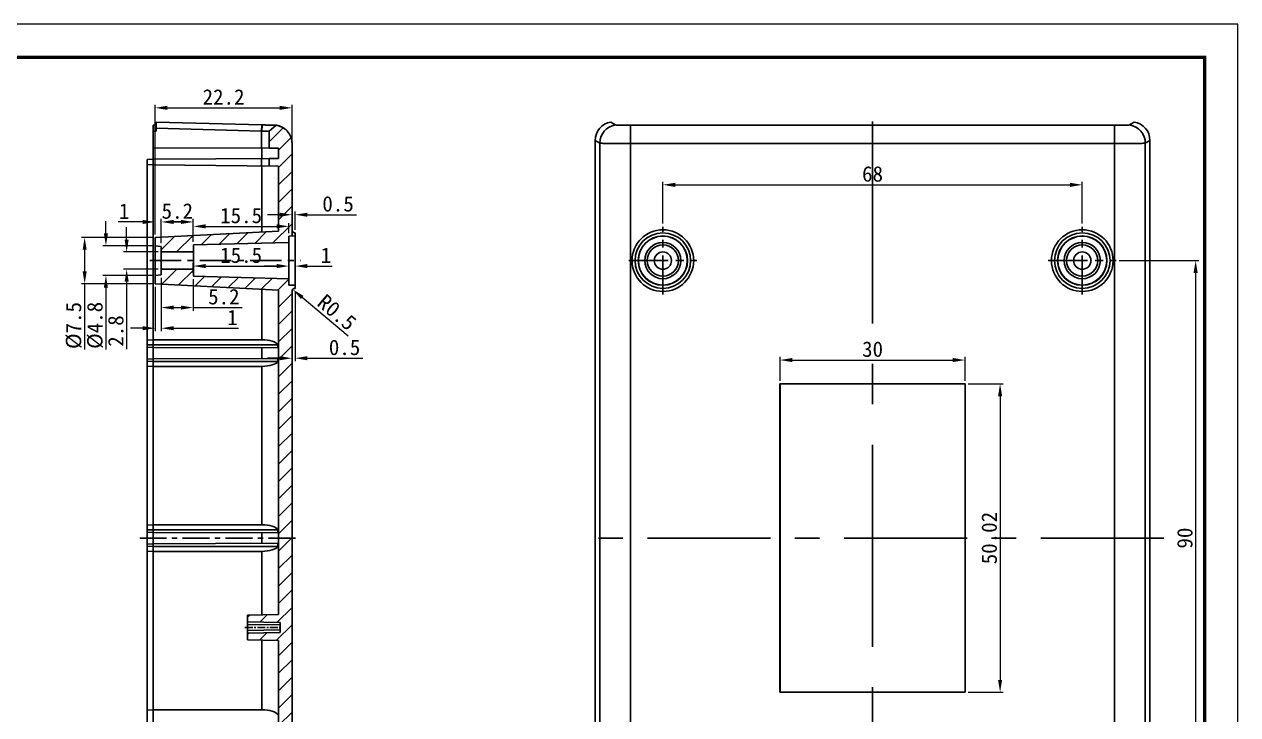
# Model space of a CAD drawing. Header units: millimetres. Extents: x 929 to 1798, y -260 to -38.
# Drawn here: x 1421.6 to 1618.4, y -156.1 to -44.1 of the extents above; entities that cross this region are included whole.
import ezdxf

# ---------------------------------------------------------------- set-up
doc = ezdxf.new("R2010")
doc.units = ezdxf.units.MM
doc.linetypes.add('CENTER', pattern=[50.8, 31.75, -6.35, 6.35, -6.35])
doc.layers.add('dim', color=82, linetype='Continuous', lineweight=9)
doc.layers.add('from', color=7, linetype='Continuous', lineweight=13)
doc.styles.add('宋体', font='simsun.ttc')
doc.dimstyles.new('YanXiu', dxfattribs={"dimtxt": 2.5, "dimasz": 2.2, "dimexe": 0.65, "dimexo": 0.65, "dimgap": 0.5, "dimtad": 1, "dimdsep": 46, "dimtxsty": '宋体', "dimcen": 0, "dimclrd": 3, "dimclre": 3, "dimclrt": 3, "dimazin": 2, "dimtfac": 1, "dimtofl": 0, "dimtmove": 0, "dimatfit": 3, "dimfxl": 1, "dimlwd": 5, "dimlwe": 5, "dimarcsym": 0})

# ---------------------------------------------------------------- blocks, each defined once
blk = doc.blocks.new('*D1')
at = {"layer": 'Defpoints', "color": 0}
for p in [(1593.14, -70.17), (1525.14, -76.96), (1593.14, -76.96)]:
    blk.add_point(p, dxfattribs=at)
at = {"layer": 'dim', "color": 3, "lineweight": 5}
for p, q in [((1525.14, -76.46), (1525.14, -69.67)), ((1527.14, -70.17), (1591.14, -70.17)), ((1593.14, -76.46), (1593.14, -69.67))]:
    blk.add_line(p, q, dxfattribs=at)
at = {"layer": 'dim', "color": 3}
for points in [[(1527.14, -69.84), (1527.14, -70.51), (1525.14, -70.17)], [(1591.14, -69.84), (1591.14, -70.51), (1593.14, -70.17)]]:
    blk.add_solid(points, dxfattribs=at)
at = {"layer": 'dim', "color": 3, "insert": (1559.14, -68.42), "char_height": 2.5, "attachment_point": 5, "style": '宋体'}
blk.add_mtext('68', dxfattribs=at)
blk = doc.blocks.new('*D2')
at = {"layer": 'Defpoints', "color": 0}
for p in [(1598.64, -82.46), (1598.64, -172.46), (1611.53, -172.46)]:
    blk.add_point(p, dxfattribs=at)
at = {"layer": 'dim', "color": 3, "lineweight": 5}
for p, q in [((1599.14, -82.46), (1612.03, -82.46)), ((1611.53, -84.46), (1611.53, -170.46)), ((1599.14, -172.46), (1612.03, -172.46))]:
    blk.add_line(p, q, dxfattribs=at)
at = {"layer": 'dim', "color": 3}
for points in [[(1611.19, -84.46), (1611.86, -84.46), (1611.53, -82.46)], [(1611.19, -170.46), (1611.86, -170.46), (1611.53, -172.46)]]:
    blk.add_solid(points, dxfattribs=at)
at = {"layer": 'dim', "color": 3, "insert": (1609.78, -127.46), "char_height": 2.5, "attachment_point": 5, "rotation": 90, "style": '宋体'}
blk.add_mtext('90', dxfattribs=at)
blk = doc.blocks.new('*D3')
at = {"layer": 'Defpoints', "color": 0}
for p in [(1574.14, -98.59), (1544.14, -102.46), (1574.14, -102.46)]:
    blk.add_point(p, dxfattribs=at)
at = {"layer": 'dim', "color": 3, "lineweight": 5}
for p, q in [((1544.14, -101.96), (1544.14, -98.09)), ((1574.14, -101.96), (1574.14, -98.09)), ((1546.14, -98.59), (1572.14, -98.59))]:
    blk.add_line(p, q, dxfattribs=at)
at = {"layer": 'dim', "color": 3}
for points in [[(1546.14, -98.25), (1546.14, -98.92), (1544.14, -98.59)], [(1572.14, -98.25), (1572.14, -98.92), (1574.14, -98.59)]]:
    blk.add_solid(points, dxfattribs=at)
at = {"layer": 'dim', "color": 3, "insert": (1559.14, -96.84), "char_height": 2.5, "attachment_point": 5, "style": '宋体'}
blk.add_mtext('30', dxfattribs=at)
blk = doc.blocks.new('*D4')
at = {"layer": 'Defpoints', "color": 0}
for p in [(1574.15, -102.45), (1574.15, -152.47), (1579.82, -152.47)]:
    blk.add_point(p, dxfattribs=at)
at = {"layer": 'dim', "color": 3, "lineweight": 5}
for p, q in [((1574.65, -102.45), (1580.32, -102.45)), ((1579.82, -104.45), (1579.82, -150.47)), ((1574.65, -152.47), (1580.32, -152.47))]:
    blk.add_line(p, q, dxfattribs=at)
at = {"layer": 'dim', "color": 3}
for points in [[(1579.49, -104.45), (1580.15, -104.45), (1579.82, -102.45)], [(1579.49, -150.47), (1580.15, -150.47), (1579.82, -152.47)]]:
    blk.add_solid(points, dxfattribs=at)
at = {"layer": 'dim', "color": 3, "insert": (1578.07, -127.46), "char_height": 2.5, "attachment_point": 5, "rotation": 90, "style": '宋体'}
blk.add_mtext('50.02', dxfattribs=at)
blk = doc.blocks.new('*D5')
at = {"layer": 'Defpoints', "color": 0}
for p in [(1465.01, -57.69), (1465.01, -63.47), (1442.81, -78.71)]:
    blk.add_point(p, dxfattribs=at)
at = {"layer": 'dim', "color": 3, "lineweight": 5}
for p, q in [((1442.81, -78.21), (1442.81, -57.19)), ((1444.81, -57.69), (1463.01, -57.69)), ((1465.01, -62.97), (1465.01, -57.19))]:
    blk.add_line(p, q, dxfattribs=at)
at = {"layer": 'dim', "color": 3}
for points in [[(1444.81, -57.35), (1444.81, -58.02), (1442.81, -57.69)], [(1463.01, -57.35), (1463.01, -58.02), (1465.01, -57.69)]]:
    blk.add_solid(points, dxfattribs=at)
at = {"layer": 'dim', "color": 3, "insert": (1453.91, -55.94), "char_height": 2.5, "attachment_point": 5, "style": '宋体'}
blk.add_mtext('22.2', dxfattribs=at)
blk = doc.blocks.new('*D6')
at = {"layer": 'Defpoints', "color": 0}
for p in [(1465.01, -75.02), (1465.01, -77.96), (1465.51, -77.96)]:
    blk.add_point(p, dxfattribs=at)
at = {"layer": 'dim', "color": 3, "lineweight": 5}
for p, q in [((1465.01, -77.46), (1465.01, -74.52)), ((1465.51, -77.46), (1465.51, -74.52)), ((1463.01, -75.02), (1461.01, -75.02)), ((1467.51, -75.02), (1475.46, -75.02))]:
    blk.add_line(p, q, dxfattribs=at)
at = {"layer": 'dim', "color": 3}
for points in [[(1463.01, -74.69), (1463.01, -75.36), (1465.01, -75.02)], [(1467.51, -74.69), (1467.51, -75.36), (1465.51, -75.02)]]:
    blk.add_solid(points, dxfattribs=at)
at = {"layer": 'dim', "color": 3, "insert": (1472.48, -73.27), "char_height": 2.5, "attachment_point": 5, "style": '宋体'}
blk.add_mtext('0.5', dxfattribs=at)
blk = doc.blocks.new('*D7')
at = {"layer": 'Defpoints', "color": 0}
for p in [(1464.51, -76.91), (1464.51, -78.49), (1449.01, -79.93)]:
    blk.add_point(p, dxfattribs=at)
at = {"layer": 'dim', "color": 3, "lineweight": 5}
for p, q in [((1449.01, -79.43), (1449.01, -76.41)), ((1464.51, -78), (1464.51, -76.41)), ((1451.01, -76.91), (1462.51, -76.91))]:
    blk.add_line(p, q, dxfattribs=at)
at = {"layer": 'dim', "color": 3}
for points in [[(1451.01, -76.57), (1451.01, -77.24), (1449.01, -76.91)], [(1462.51, -76.57), (1462.51, -77.24), (1464.51, -76.91)]]:
    blk.add_solid(points, dxfattribs=at)
at = {"layer": 'dim', "color": 3, "insert": (1456.76, -75.16), "char_height": 2.5, "attachment_point": 5, "style": '宋体'}
blk.add_mtext('15.5', dxfattribs=at)
blk = doc.blocks.new('*D8')
at = {"layer": 'Defpoints', "color": 0}
for p in [(1443.81, -76.19), (1443.81, -80.15), (1449.01, -79.93)]:
    blk.add_point(p, dxfattribs=at)
at = {"layer": 'dim', "color": 3, "lineweight": 5}
for p, q in [((1443.81, -79.65), (1443.81, -75.69)), ((1447.01, -76.19), (1445.81, -76.19)), ((1449.01, -79.43), (1449.01, -75.69))]:
    blk.add_line(p, q, dxfattribs=at)
at = {"layer": 'dim', "color": 3}
for points in [[(1445.81, -75.86), (1445.81, -76.52), (1443.81, -76.19)], [(1447.01, -75.86), (1447.01, -76.52), (1449.01, -76.19)]]:
    blk.add_solid(points, dxfattribs=at)
at = {"layer": 'dim', "color": 3, "insert": (1446.41, -74.44), "char_height": 2.5, "attachment_point": 5, "style": '宋体'}
blk.add_mtext('5.2', dxfattribs=at)
blk = doc.blocks.new('*D9')
at = {"layer": 'Defpoints', "color": 0}
for p in [(1442.81, -76.19), (1442.81, -78.71), (1443.81, -80.15)]:
    blk.add_point(p, dxfattribs=at)
at = {"layer": 'dim', "color": 3, "lineweight": 5}
for p, q in [((1440.81, -76.19), (1436.8, -76.19)), ((1442.81, -78.21), (1442.81, -75.69)), ((1443.81, -79.65), (1443.81, -75.69)), ((1445.81, -76.19), (1447.81, -76.19))]:
    blk.add_line(p, q, dxfattribs=at)
at = {"layer": 'dim', "color": 3}
for points in [[(1440.81, -75.86), (1440.81, -76.52), (1442.81, -76.19)], [(1445.81, -75.86), (1445.81, -76.52), (1443.81, -76.19)]]:
    blk.add_solid(points, dxfattribs=at)
at = {"layer": 'dim', "color": 3, "insert": (1437.8, -74.44), "char_height": 2.5, "attachment_point": 5, "style": '宋体'}
blk.add_mtext('1', dxfattribs=at)
blk = doc.blocks.new('*D10')
at = {"layer": 'Defpoints', "color": 0}
for p in [(1442.81, -78.71), (1431.39, -86.21), (1442.81, -86.21)]:
    blk.add_point(p, dxfattribs=at)
at = {"layer": 'dim', "color": 3, "lineweight": 5}
for p, q in [((1442.31, -78.71), (1430.89, -78.71)), ((1431.39, -80.71), (1431.39, -84.21)), ((1442.31, -86.21), (1430.89, -86.21)), ((1431.39, -86.21), (1431.39, -96.89))]:
    blk.add_line(p, q, dxfattribs=at)
at = {"layer": 'dim', "color": 3}
for points in [[(1431.06, -80.71), (1431.72, -80.71), (1431.39, -78.71)], [(1431.06, -84.21), (1431.72, -84.21), (1431.39, -86.21)]]:
    blk.add_solid(points, dxfattribs=at)
at = {"layer": 'dim', "color": 3, "insert": (1429.64, -92.98), "char_height": 2.5, "attachment_point": 5, "rotation": 90, "style": '宋体'}
blk.add_mtext('%%c7.5', dxfattribs=at)
blk = doc.blocks.new('*D11')
at = {"layer": 'Defpoints', "color": 0}
for p in [(1442.81, -80.06), (1434.84, -84.86), (1442.81, -84.86)]:
    blk.add_point(p, dxfattribs=at)
at = {"layer": 'dim', "color": 3, "lineweight": 5}
for p, q in [((1434.84, -78.06), (1434.84, -76.06)), ((1442.31, -80.06), (1434.34, -80.06)), ((1442.31, -84.86), (1434.34, -84.86)), ((1434.84, -86.86), (1434.84, -96.87))]:
    blk.add_line(p, q, dxfattribs=at)
at = {"layer": 'dim', "color": 3}
for points in [[(1434.5, -78.06), (1435.17, -78.06), (1434.84, -80.06)], [(1434.5, -86.86), (1435.17, -86.86), (1434.84, -84.86)]]:
    blk.add_solid(points, dxfattribs=at)
at = {"layer": 'dim', "color": 3, "insert": (1433.09, -92.96), "char_height": 2.5, "attachment_point": 5, "rotation": 90, "style": '宋体'}
blk.add_mtext('%%c4.8', dxfattribs=at)
blk = doc.blocks.new('*D12')
at = {"layer": 'Defpoints', "color": 0}
for p in [(1443.81, -81.06), (1438.2, -83.86), (1443.81, -83.86)]:
    blk.add_point(p, dxfattribs=at)
at = {"layer": 'dim', "color": 3, "lineweight": 5}
for p, q in [((1438.2, -79.06), (1438.2, -77.06)), ((1443.31, -81.06), (1437.7, -81.06)), ((1443.31, -83.86), (1437.7, -83.86)), ((1438.2, -85.86), (1438.2, -96.85))]:
    blk.add_line(p, q, dxfattribs=at)
at = {"layer": 'dim', "color": 3}
for points in [[(1437.87, -79.06), (1438.53, -79.06), (1438.2, -81.06)], [(1437.87, -85.86), (1438.53, -85.86), (1438.2, -83.86)]]:
    blk.add_solid(points, dxfattribs=at)
at = {"layer": 'dim', "color": 3, "insert": (1436.45, -93.88), "char_height": 2.5, "attachment_point": 5, "rotation": 90, "style": '宋体'}
blk.add_mtext('2.8', dxfattribs=at)
blk = doc.blocks.new('*D13')
at = {"layer": 'Defpoints', "color": 0}
for p in [(1442.81, -86.21), (1443.81, -84.77), (1442.81, -93.43)]:
    blk.add_point(p, dxfattribs=at)
at = {"layer": 'dim', "color": 3, "lineweight": 5}
for p, q in [((1443.81, -85.27), (1443.81, -93.93)), ((1442.81, -86.71), (1442.81, -93.93)), ((1440.81, -93.43), (1438.81, -93.43)), ((1445.81, -93.43), (1456.36, -93.43))]:
    blk.add_line(p, q, dxfattribs=at)
at = {"layer": 'dim', "color": 3}
for points in [[(1440.81, -93.1), (1440.81, -93.76), (1442.81, -93.43)], [(1445.81, -93.1), (1445.81, -93.76), (1443.81, -93.43)]]:
    blk.add_solid(points, dxfattribs=at)
at = {"layer": 'dim', "color": 3, "insert": (1455.35, -91.68), "char_height": 2.5, "attachment_point": 5, "style": '宋体'}
blk.add_mtext('1', dxfattribs=at)
blk = doc.blocks.new('*D14')
at = {"layer": 'Defpoints', "color": 0}
for p in [(1443.81, -84.77), (1449.01, -84.99), (1449.01, -90.08)]:
    blk.add_point(p, dxfattribs=at)
at = {"layer": 'dim', "color": 3, "lineweight": 5}
for p, q in [((1443.81, -85.27), (1443.81, -90.58)), ((1449.01, -85.49), (1449.01, -90.58)), ((1445.81, -90.08), (1447.01, -90.08)), ((1449.01, -90.08), (1456.91, -90.08))]:
    blk.add_line(p, q, dxfattribs=at)
at = {"layer": 'dim', "color": 3}
for points in [[(1445.81, -89.75), (1445.81, -90.41), (1443.81, -90.08)], [(1447.01, -89.75), (1447.01, -90.41), (1449.01, -90.08)]]:
    blk.add_solid(points, dxfattribs=at)
at = {"layer": 'dim', "color": 3, "insert": (1453.96, -88.33), "char_height": 2.5, "attachment_point": 5, "style": '宋体'}
blk.add_mtext('5.2', dxfattribs=at)
blk = doc.blocks.new('*D15')
at = {"layer": 'Defpoints', "color": 0}
for p in [(1464.51, -83.35), (1449.01, -84.99), (1464.51, -86.42)]:
    blk.add_point(p, dxfattribs=at)
at = {"layer": 'dim', "color": 3, "lineweight": 5}
for p, q in [((1449.01, -84.49), (1449.01, -82.85)), ((1451.01, -83.35), (1462.51, -83.35)), ((1464.51, -85.93), (1464.51, -82.85))]:
    blk.add_line(p, q, dxfattribs=at)
at = {"layer": 'dim', "color": 3}
for points in [[(1451.01, -83.01), (1451.01, -83.68), (1449.01, -83.35)], [(1462.51, -83.01), (1462.51, -83.68), (1464.51, -83.35)]]:
    blk.add_solid(points, dxfattribs=at)
at = {"layer": 'dim', "color": 3, "insert": (1456.76, -81.6), "char_height": 2.5, "attachment_point": 5, "style": '宋体'}
blk.add_mtext('15.5', dxfattribs=at)
blk = doc.blocks.new('*D16')
at = {"layer": 'Defpoints', "color": 0}
for p in [(1465.51, -83.35), (1464.51, -86.42), (1465.51, -86.96)]:
    blk.add_point(p, dxfattribs=at)
at = {"layer": 'dim', "color": 3, "lineweight": 5}
for p, q in [((1462.51, -83.35), (1460.51, -83.35)), ((1464.51, -85.93), (1464.51, -82.85)), ((1465.51, -86.46), (1465.51, -82.85)), ((1467.51, -83.35), (1471.52, -83.35))]:
    blk.add_line(p, q, dxfattribs=at)
at = {"layer": 'dim', "color": 3}
for points in [[(1462.51, -83.01), (1462.51, -83.68), (1464.51, -83.35)], [(1467.51, -83.01), (1467.51, -83.68), (1465.51, -83.35)]]:
    blk.add_solid(points, dxfattribs=at)
at = {"layer": 'dim', "color": 3, "insert": (1470.52, -81.6), "char_height": 2.5, "attachment_point": 5, "style": '宋体'}
blk.add_mtext('1', dxfattribs=at)
blk = doc.blocks.new('*D17')
at = {"layer": 'Defpoints', "color": 0}
for p in [(1465.01, -87.46), (1465.51, -86.96), (1465.01, -98.29)]:
    blk.add_point(p, dxfattribs=at)
at = {"layer": 'dim', "color": 3, "lineweight": 5}
for p, q in [((1465.01, -87.96), (1465.01, -98.79)), ((1465.51, -87.46), (1465.51, -98.79)), ((1463.01, -98.29), (1461.01, -98.29)), ((1467.51, -98.29), (1476.5, -98.29))]:
    blk.add_line(p, q, dxfattribs=at)
at = {"layer": 'dim', "color": 3}
for points in [[(1463.01, -97.96), (1463.01, -98.63), (1465.01, -98.29)], [(1467.51, -97.96), (1467.51, -98.63), (1465.51, -98.29)]]:
    blk.add_solid(points, dxfattribs=at)
at = {"layer": 'dim', "color": 3, "insert": (1473.53, -96.55), "char_height": 2.5, "attachment_point": 5, "style": '宋体'}
blk.add_mtext('0.5', dxfattribs=at)
blk = doc.blocks.new('*D18')
at = {"layer": 'Defpoints', "color": 0}
for p in [(1465.13, -87.14), (1465.51, -87.46)]:
    blk.add_point(p, dxfattribs=at)
at = {"layer": 'dim', "color": 3, "lineweight": 5}
blk.add_line((1474.14, -94.7), (1466.66, -88.42), dxfattribs=at)
at = {"layer": 'dim', "color": 3}
blk.add_solid([(1466.87, -88.17), (1466.45, -88.68), (1465.13, -87.14)], dxfattribs=at)
at = {"layer": 'dim', "color": 3, "insert": (1472.29, -90.86), "char_height": 2.5, "attachment_point": 5, "rotation": 320.0024, "style": '宋体'}
blk.add_mtext('R0.5', dxfattribs=at)

msp = doc.modelspace()

# ---------------------------------------------------------------- hatches: boundary and pattern name
at = {"linetype": 'Continuous'}
h = msp.add_hatch(dxfattribs=at)
h.set_pattern_fill('12', color=2, scale=2, angle=45, style=0, pattern_type=0)
h.set_pattern_definition([(45, (721.5722, -192.007), (-1.4142136, 1.4142136), [])])
edge = h.paths.add_edge_path()
edge.add_line((1465.011, -191.448), (1465.011, -127.46))
edge.add_spline(control_points=[(1465.011, -191.448), (1465.011, -193.003), (1463.997, -194.182), (1462.46, -194.415)], knot_values=[0, 0, 0, 0, 1, 1, 1, 1], weights=[1, 0.8387142, 0.8387142, 1], degree=3, periodic=0)
edge.add_line((1461.311, -193.427), (1462.46, -194.415))
edge.add_line((1461.311, -193.427), (1461.311, -190.702))
edge.add_line((1462.811, -190.697), (1461.311, -190.702))
edge.add_line((1462.811, -190.697), (1462.811, -188.997))
edge.add_line((1462.811, -188.997), (1461.311, -188.992))
edge.add_line((1461.311, -188.992), (1461.311, -187.81))
edge.add_line((1462.811, -187.797), (1461.311, -187.81))
edge.add_line((1462.811, -187.797), (1462.811, -173.047))
edge.add_line((1462.811, -173.047), (1457.811, -172.96))
edge.add_line((1457.811, -172.96), (1457.811, -171.86))
edge.add_line((1463.111, -171.767), (1457.811, -171.86))
edge.add_line((1463.111, -171.767), (1463.111, -170.152))
edge.add_line((1463.111, -170.152), (1457.811, -170.06))
edge.add_line((1457.811, -170.06), (1457.811, -168.96))
edge.add_line((1462.811, -168.873), (1457.811, -168.96))
edge.add_line((1462.811, -168.873), (1462.811, -144.047))
edge.add_line((1462.811, -144.047), (1457.811, -143.96))
edge.add_line((1457.811, -143.96), (1457.811, -142.86))
edge.add_line((1463.111, -142.767), (1457.811, -142.86))
edge.add_line((1463.111, -142.767), (1463.111, -141.152))
edge.add_line((1463.111, -141.152), (1457.811, -141.06))
edge.add_line((1457.811, -141.06), (1457.811, -139.96))
edge.add_line((1462.811, -139.873), (1457.811, -139.96))
edge.add_line((1462.811, -139.873), (1462.811, -127.46))
edge.add_line((1465.011, -127.46), (1462.811, -127.46))
edge = h.paths.add_edge_path()
edge.add_line((1465.011, -127.46), (1462.811, -127.46))
edge.add_line((1465.011, -127.46), (1462.811, -127.46))
edge = h.paths.add_edge_path()
edge.add_line((1465.011, -63.472), (1465.011, -77.46))
edge.add_spline(control_points=[(1465.494, -77.959), (1465.209, -77.949), (1465.011, -77.744), (1465.011, -77.46)], knot_values=[0, 0, 0, 0, 1, 1, 1, 1], weights=[1, 0.8128932, 0.8128932, 1], degree=3, periodic=0)
edge.add_line((1465.494, -77.959), (1465.511, -77.96))
edge.add_line((1465.511, -77.96), (1465.511, -78.46))
edge.add_line((1464.511, -78.495), (1465.511, -78.46))
edge.add_line((1464.511, -78.495), (1464.511, -79.523))
edge.add_line((1464.511, -79.523), (1449.011, -79.929))
edge.add_line((1449.011, -79.929), (1449.011, -81.06))
edge.add_line((1449.011, -81.06), (1443.811, -81.06))
edge.add_line((1443.811, -80.147), (1443.811, -81.06))
edge.add_line((1443.811, -80.147), (1442.811, -80.06))
edge.add_line((1442.811, -78.71), (1442.811, -80.06))
edge.add_line((1462.811, -77.662), (1442.811, -78.71))
edge.add_line((1462.811, -67.123), (1462.811, -77.662))
edge.add_line((1462.811, -67.123), (1461.311, -67.109))
edge.add_line((1461.311, -65.928), (1461.311, -67.109))
edge.add_line((1462.811, -65.923), (1461.311, -65.928))
edge.add_line((1462.811, -64.223), (1462.811, -65.923))
edge.add_line((1462.811, -64.223), (1461.311, -64.217))
edge.add_line((1461.311, -61.493), (1461.311, -64.217))
edge.add_line((1461.311, -61.493), (1462.46, -60.505))
edge.add_spline(control_points=[(1465.011, -63.472), (1465.011, -61.916), (1463.997, -60.737), (1462.46, -60.505)], knot_values=[0, 0, 0, 0, 1, 1, 1, 1], weights=[1, 0.8387142, 0.8387142, 1], degree=3, periodic=0)
edge = h.paths.add_edge_path()
edge.add_line((1462.811, -87.258), (1462.811, -127.46))
edge.add_line((1462.811, -87.258), (1442.811, -86.21))
edge.add_line((1442.811, -84.86), (1442.811, -86.21))
edge.add_line((1443.811, -84.772), (1442.811, -84.86))
edge.add_line((1443.811, -83.86), (1443.811, -84.772))
edge.add_line((1449.011, -83.86), (1443.811, -83.86))
edge.add_line((1449.011, -83.86), (1449.011, -84.991))
edge.add_line((1464.511, -85.397), (1449.011, -84.991))
edge.add_line((1464.511, -85.397), (1464.511, -86.425))
edge.add_line((1465.011, -86.442), (1464.511, -86.425))
edge.add_line((1465.511, -86.46), (1465.011, -86.442))
edge.add_line((1465.511, -86.46), (1465.511, -86.96))
edge.add_line((1465.494, -86.96), (1465.511, -86.96))
edge.add_spline(control_points=[(1465.494, -86.96), (1465.209, -86.97), (1465.011, -87.175), (1465.011, -87.46)], knot_values=[0, 0, 0, 0, 1, 1, 1, 1], weights=[1, 0.8128932, 0.8128932, 1], degree=3, periodic=0)
edge.add_line((1465.011, -87.46), (1465.011, -127.46))
edge.add_line((1465.011, -127.46), (1462.811, -127.46))

# ---------------------------------------------------------------- linework, layer by layer
at = {"color": 7, "linetype": 'Continuous'}
for p, q in [((1442.511, -194.411), (1442.511, -60.509)), ((1460.144, -60.456), (1443.011, -60.007)), ((1443.011, -60.007), (1443.011, -61.457)), ((1460.068, -61.443), (1460.144, -60.456)), ((1460.097, -61.444), (1460.196, -60.457)), ((1460.196, -60.457), (1460.144, -60.455)), ((1461.311, -61.493), (1462.46, -60.505)), ((1461.311, -61.493), (1462.46, -60.505)), ((1516.711, -60.007), (1517.459, -60.456)), ((1519.909, -60.505), (1598.371, -60.505)), ((1519.909, -194.415), (1519.909, -60.505)), ((1598.371, -194.415), (1598.371, -60.505)), ((1600.821, -60.456), (1601.569, -60.007)), ((1442.511, -61.487), (1443.011, -61.457)), ((1460.068, -61.443), (1443.011, -60.996)), ((1460.097, -61.444), (1460.068, -61.443)), ((1460.068, -64.213), (1460.068, -61.443)), ((1461.311, -61.493), (1461.311, -64.217)), ((1461.311, -61.493), (1461.311, -64.217)), ((1462.811, -64.223), (1442.511, -64.152)), ((1460.134, -65.932), (1460.134, -64.213)), ((1462.811, -64.223), (1461.311, -64.217)), ((1462.811, -64.223), (1462.811, -65.923)), ((1462.811, -64.223), (1462.811, -65.923)), ((1465.011, -63.472), (1465.011, -78.477)), ((1465.011, -63.472), (1465.011, -77.46)), ((1514.914, -63.421), (1514.162, -62.971)), ((1514.162, -62.971), (1514.162, -191.949)), ((1514.914, -63.421), (1514.914, -191.498)), ((1598.371, -63.472), (1519.909, -63.472)), ((1604.118, -62.971), (1603.367, -63.421)), ((1603.367, -191.498), (1603.367, -63.421)), ((1604.118, -62.971), (1604.118, -191.949)), ((1442.511, -65.993), (1441.511, -66.046)), ((1441.511, -66.046), (1441.511, -188.874)), ((1442.511, -66.945), (1441.511, -66.893)), ((1462.811, -65.923), (1442.511, -65.993)), ((1460.068, -67.099), (1460.068, -65.932)), ((1462.811, -65.923), (1461.311, -65.928)), ((1461.311, -65.928), (1461.311, -67.109)), ((1461.311, -65.928), (1461.311, -67.109)), ((1462.811, -67.123), (1442.511, -66.945)), ((1460.134, -77.802), (1460.134, -67.099)), ((1462.811, -67.123), (1461.311, -67.109)), ((1462.811, -67.123), (1462.811, -77.662)), ((1462.811, -67.123), (1462.811, -77.662)), ((1462.811, -77.662), (1442.811, -78.71)), ((1462.811, -77.662), (1442.811, -78.71)), ((1464.511, -78.495), (1465.511, -78.46)), ((1464.511, -78.495), (1465.511, -78.46)), ((1464.511, -86.425), (1464.511, -78.495)), ((1464.511, -78.495), (1464.511, -79.523)), ((1465.494, -77.959), (1465.511, -77.96)), ((1465.494, -77.959), (1465.511, -77.96)), ((1465.511, -86.96), (1465.511, -77.96)), ((1465.511, -77.96), (1465.511, -78.46)), ((1442.811, -86.21), (1442.811, -78.71)), ((1442.811, -78.71), (1442.811, -80.06)), ((1443.811, -80.147), (1442.811, -80.06)), ((1443.811, -80.147), (1442.811, -80.06)), ((1443.811, -84.772), (1443.811, -80.147)), ((1443.811, -80.147), (1443.811, -81.06)), ((1464.511, -79.523), (1449.011, -79.929)), ((1464.511, -79.523), (1449.011, -79.929)), ((1449.011, -84.991), (1449.011, -79.929)), ((1449.011, -79.929), (1449.011, -81.06)), ((1449.011, -81.06), (1443.811, -81.06)), ((1449.011, -81.06), (1443.811, -81.06)), ((1449.011, -83.86), (1443.811, -83.86)), ((1449.011, -83.86), (1443.811, -83.86)), ((1443.811, -83.86), (1443.811, -84.772)), ((1449.011, -83.86), (1449.011, -84.991)), ((1443.811, -84.772), (1442.811, -84.86)), ((1443.811, -84.772), (1442.811, -84.86)), ((1442.811, -84.86), (1442.811, -86.21)), ((1462.811, -87.258), (1442.811, -86.21)), ((1462.811, -87.258), (1442.811, -86.21)), ((1464.511, -85.397), (1449.011, -84.991)), ((1464.511, -85.397), (1449.011, -84.991)), ((1464.511, -85.397), (1464.511, -86.425)), ((1465.511, -86.46), (1464.511, -86.425)), ((1465.011, -86.442), (1464.511, -86.425)), ((1465.511, -86.46), (1465.011, -86.442)), ((1465.511, -86.46), (1465.511, -86.96)), ((1460.134, -95.31), (1460.134, -87.118)), ((1462.811, -87.258), (1462.811, -139.873)), ((1462.811, -87.258), (1462.811, -127.46)), ((1465.011, -191.448), (1465.011, -87.46)), ((1465.011, -87.46), (1465.011, -127.46)), ((1465.494, -86.96), (1465.511, -86.96)), ((1465.494, -86.96), (1465.511, -86.96)), ((1442.511, -95.31), (1441.511, -95.345)), ((1442.511, -96.11), (1441.511, -96.145)), ((1442.511, -95.31), (1460.134, -95.31)), ((1442.511, -96.11), (1462.727, -96.11)), ((1462.727, -96.11), (1462.727, -96.61)), ((1442.511, -96.539), (1441.511, -96.487)), ((1462.727, -96.61), (1442.511, -96.539)), ((1462.727, -98.31), (1442.511, -98.381)), ((1460.134, -98.319), (1460.134, -96.601)), ((1462.727, -98.31), (1462.727, -98.81)), ((1442.511, -98.381), (1441.511, -98.433)), ((1442.511, -98.81), (1441.511, -98.774)), ((1442.511, -99.61), (1441.511, -99.574)), ((1462.727, -98.81), (1442.511, -98.81)), ((1460.134, -99.61), (1442.511, -99.61)), ((1460.134, -125.31), (1460.134, -99.61)), ((1574.151, -102.449), (1544.13, -102.449)), ((1544.13, -102.449), (1544.14, -102.46)), ((1544.13, -102.449), (1544.13, -152.47)), ((1574.14, -102.46), (1544.14, -102.46)), ((1544.14, -102.46), (1544.14, -152.46)), ((1574.151, -102.449), (1574.14, -102.46)), ((1574.14, -152.46), (1574.14, -102.46)), ((1574.151, -152.47), (1574.151, -102.449)), ((1442.511, -125.31), (1441.511, -125.345)), ((1442.511, -125.31), (1460.134, -125.31)), ((1442.511, -126.11), (1441.511, -126.145)), ((1442.511, -126.539), (1441.511, -126.487)), ((1442.511, -126.11), (1462.727, -126.11)), ((1462.727, -126.61), (1442.511, -126.539)), ((1460.134, -128.319), (1460.134, -126.601)), ((1462.727, -126.11), (1462.727, -126.61)), ((1465.011, -127.46), (1462.811, -127.46)), ((1465.011, -127.46), (1462.811, -127.46)), ((1465.011, -127.46), (1462.811, -127.46)), ((1465.011, -127.46), (1462.811, -127.46)), ((1462.811, -139.873), (1462.811, -127.46)), ((1465.011, -191.448), (1465.011, -127.46)), ((1442.511, -128.381), (1441.511, -128.433)), ((1442.511, -128.81), (1441.511, -128.774)), ((1442.511, -129.61), (1441.511, -129.574)), ((1462.727, -128.31), (1442.511, -128.381)), ((1462.727, -128.81), (1442.511, -128.81)), ((1460.134, -129.61), (1442.511, -129.61)), ((1460.134, -139.919), (1460.134, -129.61)), ((1462.727, -128.31), (1462.727, -128.81)), ((1462.811, -139.873), (1457.811, -139.96)), ((1457.811, -143.96), (1457.811, -139.96)), ((1457.811, -141.06), (1457.811, -139.96)), ((1463.111, -141.152), (1457.811, -141.06)), ((1463.111, -141.152), (1457.811, -141.06)), ((1457.811, -141.46), (1463.111, -141.552)), ((1463.111, -142.767), (1463.111, -141.152)), ((1463.111, -142.767), (1463.111, -141.152)), ((1457.811, -142.46), (1463.111, -142.367)), ((1463.111, -142.767), (1457.811, -142.86)), ((1463.111, -142.767), (1457.811, -142.86)), ((1457.811, -143.96), (1457.811, -142.86)), ((1462.811, -144.047), (1457.811, -143.96)), ((1460.134, -155.31), (1460.134, -144)), ((1462.811, -168.873), (1462.811, -144.047)), ((1462.811, -168.873), (1462.811, -144.047)), ((1544.13, -152.47), (1544.14, -152.46)), ((1544.13, -152.47), (1574.151, -152.47)), ((1544.14, -152.46), (1574.14, -152.46)), ((1574.151, -152.47), (1574.14, -152.46)), ((1442.511, -155.31), (1441.511, -155.345)), ((1442.511, -155.31), (1460.134, -155.31))]:
    msp.add_line(p, q, dxfattribs=at)
at = {"color": 1, "linetype": 'CENTER', "ltscale": 1.031829}
msp.add_line((1559.14, -59.895), (1559.14, -195.024), dxfattribs=at)
at = {"color": 1, "linetype": 'CENTER', "ltscale": 0.200012}
for p, q in [((1525.14, -87.96), (1525.14, -76.96)), ((1593.14, -87.96), (1593.14, -76.96)), ((1519.64, -82.46), (1530.641, -82.46)), ((1587.64, -82.46), (1598.641, -82.46))]:
    msp.add_line(p, q, dxfattribs=at)
at = {"color": 1, "linetype": 'CENTER', "ltscale": 0.16}
msp.add_line((1441.96, -82.46), (1466.414, -82.46), dxfattribs=at)
at = {"color": 1, "linetype": 'CENTER', "ltscale": 0.137061}
msp.add_line((1465.557, -127.46), (1439.743, -127.46), dxfattribs=at)
at = {"color": 1, "linetype": 'CENTER', "ltscale": 0.627699}
msp.add_line((1606.354, -127.46), (1511.926, -127.46), dxfattribs=at)
at = {"color": 1, "linetype": 'CENTER', "ltscale": 0.04}
msp.add_line((1457.364, -141.96), (1463.45, -141.96), dxfattribs=at)
at = {"color": 7, "linetype": 'Continuous'}
for centre, radius in [((1525.14, -82.46), 5), ((1525.14, -82.46), 4.501), ((1525.14, -82.46), 4), ((1525.14, -82.46), 3.965), ((1593.14, -82.46), 5), ((1593.14, -82.46), 4.501), ((1593.14, -82.46), 4), ((1593.14, -82.46), 3.965), ((1525.14, -82.46), 2.937), ((1525.14, -82.46), 2.531), ((1593.14, -82.46), 2.937), ((1593.14, -82.46), 2.531), ((1525.14, -82.46), 1.4), ((1593.14, -82.46), 1.4)]:
    msp.add_circle(centre, radius, dxfattribs=at)
for centre, radius, start, end in [((1462.011, -63.472), 3, 0, 81.41108), ((1517.916, -63.425), 3.003, 98.69747, 179.93765), ((1600.364, -63.425), 3.003, 0.06236, 81.30251), ((1465.511, -77.46), 0.5, 180, 268), ((1465.511, -87.46), 0.5, 92, 180), ((1465.511, -87.46), 0.5, 92, 180)]:
    msp.add_arc(centre, radius, start, end, dxfattribs=at)
for centre, major_axis, ratio, start_param, end_param in [((1517.165, -62.974), (2.576, -1.545), 0.9987065, 2.2621508, 3.6812621), ((1601.116, -62.974), (2.576, 1.545), 0.9987065, -0.5396695, 0.8794419), ((1460.011, -96.43), (2.8, 0.058), 0.3994746, 0.2378247, 1.5188693), ((1460.011, -98.49), (2.8, -0.058), 0.3994746, -1.5188693, -0.2378247), ((1460.011, -126.43), (2.8, 0.058), 0.3994746, 0.2378247, 1.5188693), ((1460.011, -128.49), (2.8, -0.058), 0.3994746, -1.5188693, -0.2378247), ((1460.011, -156.43), (2.8, 0.058), 0.3994746, 0.2378247, 1.5188693)]:
    msp.add_ellipse(centre, major_axis=major_axis, ratio=ratio, start_param=start_param, end_param=end_param, dxfattribs=at)
for points, start_tangent, end_tangent in [([(1442.511, -60.509), (1442.76, -60.492), (1443.011, -60.475)], (0.9976095, 0.069103), (0.9977378, 0.0672262)), ([(1462.46, -60.505), (1462.385, -60.504), (1462.164, -60.499), (1461.808, -60.491), (1461.34, -60.481), (1460.791, -60.469), (1460.196, -60.457)], (0.9876965, -0.1563833), (-0.9997671, 0.0215804)), ([(1465.011, -63.472), (1465.011, -63.441), (1465.011, -63.41), (1465.01, -63.379), (1465.009, -63.348), (1465.008, -63.317), (1465.006, -63.286), (1465.004, -63.255), (1465.001, -63.224), (1464.998, -63.192), (1464.995, -63.161), (1464.992, -63.129), (1464.988, -63.098), (1464.984, -63.066), (1464.979, -63.034), (1464.975, -63.002), (1464.969, -62.971), (1464.964, -62.939), (1464.958, -62.907), (1464.952, -62.875), (1464.945, -62.843), (1464.938, -62.811), (1464.931, -62.779), (1464.923, -62.747), (1464.915, -62.715), (1464.906, -62.683), (1464.897, -62.652), (1464.888, -62.62), (1464.878, -62.588), (1464.868, -62.556), (1464.858, -62.524), (1464.847, -62.492), (1464.836, -62.461), (1464.825, -62.429), (1464.813, -62.398), (1464.8, -62.366), (1464.788, -62.335), (1464.775, -62.303), (1464.761, -62.272), (1464.748, -62.241), (1464.733, -62.21), (1464.719, -62.179), (1464.704, -62.148), (1464.689, -62.118), (1464.673, -62.087), (1464.657, -62.057), (1464.641, -62.027), (1464.624, -61.997), (1464.607, -61.967), (1464.589, -61.937), (1464.571, -61.907), (1464.553, -61.878), (1464.535, -61.849), (1464.516, -61.82), (1464.497, -61.791), (1464.477, -61.762), (1464.457, -61.734), (1464.437, -61.706), (1464.416, -61.678), (1464.395, -61.65), (1464.374, -61.623), (1464.352, -61.595), (1464.33, -61.568), (1464.308, -61.542), (1464.286, -61.515), (1464.263, -61.489), (1464.24, -61.463), (1464.216, -61.437), (1464.193, -61.412), (1464.169, -61.387), (1464.144, -61.362), (1464.12, -61.337), (1464.095, -61.313), (1464.07, -61.289), (1464.044, -61.265), (1464.019, -61.242), (1463.993, -61.219), (1463.967, -61.196), (1463.94, -61.174), (1463.914, -61.152), (1463.887, -61.13), (1463.86, -61.109), (1463.833, -61.088), (1463.805, -61.067), (1463.778, -61.047), (1463.75, -61.027), (1463.722, -61.007), (1463.694, -60.988), (1463.665, -60.969), (1463.637, -60.95), (1463.608, -60.932), (1463.579, -60.914), (1463.55, -60.896), (1463.521, -60.879), (1463.492, -60.862), (1463.462, -60.846), (1463.433, -60.83), (1463.403, -60.814), (1463.373, -60.798), (1463.343, -60.783), (1463.313, -60.769), (1463.283, -60.755), (1463.253, -60.741), (1463.223, -60.727), (1463.193, -60.714), (1463.162, -60.701), (1463.132, -60.689), (1463.101, -60.677), (1463.071, -60.665), (1463.04, -60.653), (1463.01, -60.642), (1462.979, -60.632), (1462.948, -60.622), (1462.918, -60.612), (1462.887, -60.602), (1462.856, -60.593), (1462.826, -60.584), (1462.795, -60.576), (1462.764, -60.568), (1462.734, -60.56), (1462.703, -60.552), (1462.672, -60.545), (1462.642, -60.539), (1462.611, -60.532), (1462.581, -60.526), (1462.55, -60.52), (1462.52, -60.515), (1462.49, -60.51), (1462.46, -60.505)], (0, 1), (-0.9887853, 0.1493442)), ([(1517.462, -60.457), (1517.583, -60.469), (1517.847, -60.481), (1518.241, -60.491), (1518.738, -60.499), (1519.306, -60.504), (1519.909, -60.505)], (0.9602638, -0.279094), (0.9999998, 0.000561)), ([(1598.371, -60.505), (1598.974, -60.504), (1599.543, -60.499), (1600.04, -60.491), (1600.433, -60.481), (1600.698, -60.469), (1600.818, -60.457)], (0.9999998, -0.0005612), (0.9602656, 0.2790879)), ([(1461.311, -61.493), (1461.271, -61.491), (1461.151, -61.486), (1460.959, -61.479), (1460.707, -61.468), (1460.414, -61.457), (1460.097, -61.444)], (0, -1), (-0.9991356, 0.0415691)), ([(1519.909, -63.472), (1518.827, -63.47), (1517.796, -63.467), (1516.865, -63.461), (1516.079, -63.453), (1515.474, -63.443), (1515.079, -63.433), (1514.914, -63.421)], (-1, 0.0000063), (-0.9724734, 0.2330137)), ([(1603.367, -63.421), (1603.201, -63.433), (1602.806, -63.443), (1602.202, -63.453), (1601.415, -63.461), (1600.484, -63.467), (1599.454, -63.47), (1598.371, -63.472)], (-0.9724734, -0.2330137), (-1, -0.0000063)), ([(1465.494, -77.959), (1465.489, -77.959), (1465.483, -77.959), (1465.478, -77.958), (1465.472, -77.958), (1465.467, -77.958), (1465.461, -77.957), (1465.456, -77.956), (1465.45, -77.956), (1465.444, -77.955), (1465.439, -77.954), (1465.433, -77.953), (1465.428, -77.952), (1465.422, -77.951), (1465.416, -77.95), (1465.411, -77.949), (1465.405, -77.948), (1465.399, -77.947), (1465.394, -77.946), (1465.388, -77.944), (1465.382, -77.943), (1465.377, -77.941), (1465.371, -77.939), (1465.365, -77.938), (1465.36, -77.936), (1465.354, -77.934), (1465.349, -77.932), (1465.343, -77.93), (1465.337, -77.928), (1465.332, -77.926), (1465.326, -77.924), (1465.32, -77.922), (1465.315, -77.919), (1465.309, -77.917), (1465.304, -77.914), (1465.298, -77.912), (1465.293, -77.909), (1465.287, -77.906), (1465.282, -77.904), (1465.276, -77.901), (1465.271, -77.898), (1465.265, -77.895), (1465.26, -77.892), (1465.255, -77.889), (1465.249, -77.885), (1465.244, -77.882), (1465.239, -77.879), (1465.234, -77.875), (1465.229, -77.872), (1465.223, -77.868), (1465.218, -77.865), (1465.213, -77.861), (1465.208, -77.857), (1465.203, -77.853), (1465.198, -77.849), (1465.193, -77.845), (1465.189, -77.841), (1465.184, -77.837), (1465.179, -77.833), (1465.174, -77.829), (1465.17, -77.825), (1465.165, -77.82), (1465.161, -77.816), (1465.156, -77.811), (1465.152, -77.807), (1465.147, -77.802), (1465.143, -77.798), (1465.139, -77.793), (1465.135, -77.788), (1465.131, -77.784), (1465.127, -77.779), (1465.123, -77.774), (1465.119, -77.769), (1465.115, -77.764), (1465.111, -77.759), (1465.107, -77.754), (1465.104, -77.749), (1465.1, -77.744), (1465.096, -77.738), (1465.093, -77.733), (1465.09, -77.728), (1465.086, -77.723), (1465.083, -77.717), (1465.08, -77.712), (1465.077, -77.707), (1465.074, -77.701), (1465.071, -77.696), (1465.068, -77.69), (1465.065, -77.685), (1465.062, -77.679), (1465.06, -77.674), (1465.057, -77.668), (1465.055, -77.663), (1465.052, -77.657), (1465.05, -77.651), (1465.047, -77.646), (1465.045, -77.64), (1465.043, -77.634), (1465.041, -77.629), (1465.039, -77.623), (1465.037, -77.617), (1465.035, -77.612), (1465.033, -77.606), (1465.032, -77.6), (1465.03, -77.594), (1465.028, -77.589), (1465.027, -77.583), (1465.026, -77.577), (1465.024, -77.572), (1465.023, -77.566), (1465.022, -77.56), (1465.021, -77.555), (1465.02, -77.549), (1465.019, -77.543), (1465.018, -77.537), (1465.017, -77.532), (1465.016, -77.526), (1465.015, -77.521), (1465.015, -77.515), (1465.014, -77.509), (1465.013, -77.504), (1465.013, -77.498), (1465.013, -77.493), (1465.012, -77.487), (1465.012, -77.481), (1465.012, -77.476), (1465.012, -77.47), (1465.012, -77.465), (1465.011, -77.46)], (-0.9993908, 0.0348995), (0, 1))]:
    msp.add_spline(points, degree=3, dxfattribs=dict(at, start_tangent=start_tangent, end_tangent=end_tangent))
at = {"layer": 'from'}
for points in [[(1307.272, -260.303), (1618.351, -260.303), (1618.351, -44.132), (1307.272, -44.132)], [(1312.633, -254.942), (1612.99, -254.942), (1612.99, -49.493), (1312.633, -49.493)]]:
    msp.add_lwpolyline(points, close=True, dxfattribs=at)
at = {"layer": 'from', "const_width": 0.536}
msp.add_lwpolyline([(1312.633, -254.942), (1312.633, -49.493), (1612.99, -49.493), (1612.99, -254.942), (1312.633, -254.942)], dxfattribs=at)

# ---------------------------------------------------------------- dimensions: what is measured, and where the dimension line sits
at = {"layer": 'dim'}
for base, p1, p2, picture, middle in [((1465.011, -57.687), (1442.811, -78.71), (1465.011, -63.472), '*D5', (1453.911, -55.937)), ((1593.14, -70.174), (1525.14, -76.96), (1593.14, -76.96), '*D1', (1559.14, -68.424)), ((1442.811, -76.19), (1443.811, -80.147), (1442.811, -78.71), '*D9', (1437.805, -74.44)), ((1464.511, -76.908), (1449.011, -79.929), (1464.511, -78.495), '*D7', (1456.761, -75.158)), ((1464.511, -83.346), (1449.011, -84.991), (1464.511, -86.425), '*D15', (1456.761, -81.596)), ((1465.511, -83.346), (1464.511, -86.425), (1465.511, -86.96), '*D16', (1470.518, -81.596)), ((1574.14, -98.588), (1544.14, -102.46), (1574.14, -102.46), '*D3', (1559.14, -96.838))]:
    dim = msp.add_linear_dim(base=base, p1=p1, p2=p2, dimstyle='YanXiu', override={"dimasz": 2, "dimexe": 0.49975, "dimexo": 0.49975, "dimgap": 0.49975}, dxfattribs=at)
    dim.commit()
    dim.dimension.update_dxf_attribs({"geometry": picture, "text_midpoint": middle})
for base, p1, p2, picture, middle in [((1465.011, -75.023), (1465.511, -77.96), (1465.011, -77.96), '*D6', (1472.483, -75.023)), ((1443.811, -76.19), (1449.011, -79.929), (1443.811, -80.147), '*D8', (1446.411, -76.19)), ((1442.811, -93.43), (1443.811, -84.772), (1442.811, -86.21), '*D13', (1455.352, -93.43)), ((1449.011, -90.08), (1443.811, -84.772), (1449.011, -84.991), '*D14', (1453.963, -90.08)), ((1465.011, -98.295), (1465.511, -86.96), (1465.011, -87.46), '*D17', (1473.53, -98.295))]:
    dim = msp.add_linear_dim(base=base, p1=p1, p2=p2, dimstyle='YanXiu', override={"dimasz": 2, "dimexe": 0.49975, "dimexo": 0.49975, "dimgap": 0.49975}, dxfattribs=at)
    dim.commit()
    dim.dimension.update_dxf_attribs({"geometry": picture, "text_midpoint": middle, "dimtype": 160})
for base, p1, p2, picture, middle in [((1434.836, -84.86), (1442.811, -80.06), (1442.811, -84.86), '*D11', (1434.836, -92.955)), ((1431.389, -86.21), (1442.811, -78.71), (1442.811, -86.21), '*D10', (1431.389, -92.976))]:
    dim = msp.add_linear_dim(base=base, p1=p1, p2=p2, angle=90, text='%%c<>', dimstyle='YanXiu', override={"dimasz": 2, "dimexe": 0.49975, "dimexo": 0.49975, "dimgap": 0.49975}, dxfattribs=at)
    dim.commit()
    dim.dimension.update_dxf_attribs({"geometry": picture, "text_midpoint": middle, "dimtype": 160})
dim = msp.add_linear_dim(base=(1438.199, -83.86), p1=(1443.811, -81.06), p2=(1443.811, -83.86), angle=90, dimstyle='YanXiu', override={"dimasz": 2, "dimexe": 0.49975, "dimexo": 0.49975, "dimgap": 0.49975}, dxfattribs=at)
dim.commit()
dim.dimension.update_dxf_attribs({"geometry": '*D12', "text_midpoint": (1438.199, -93.881), "dimtype": 160})
for base, p1, p2, picture, middle in [((1611.526, -172.46), (1598.641, -82.46), (1598.641, -172.46), '*D2', (1609.776, -127.46)), ((1579.82, -152.47), (1574.151, -102.449), (1574.151, -152.47), '*D4', (1578.07, -127.46))]:
    dim = msp.add_linear_dim(base=base, p1=p1, p2=p2, angle=90, dimstyle='YanXiu', override={"dimasz": 2, "dimexe": 0.49975, "dimexo": 0.49975, "dimgap": 0.49975}, dxfattribs=at)
    dim.commit()
    dim.dimension.update_dxf_attribs({"geometry": picture, "text_midpoint": middle})
dim = msp.add_radius_dim(center=(1465.511, -87.46), mpoint=(1465.128, -87.139), dimstyle='YanXiu', override={"dimasz": 2, "dimexe": 0.49975, "dimexo": 0.49975, "dimgap": 0.49975, "dimtmove": 1}, dxfattribs=at)
dim.commit()
dim.dimension.update_dxf_attribs({"geometry": '*D18', "text_midpoint": (1471.166, -92.205), "dimtype": 164})

doc.saveas('drawing.dxf')
